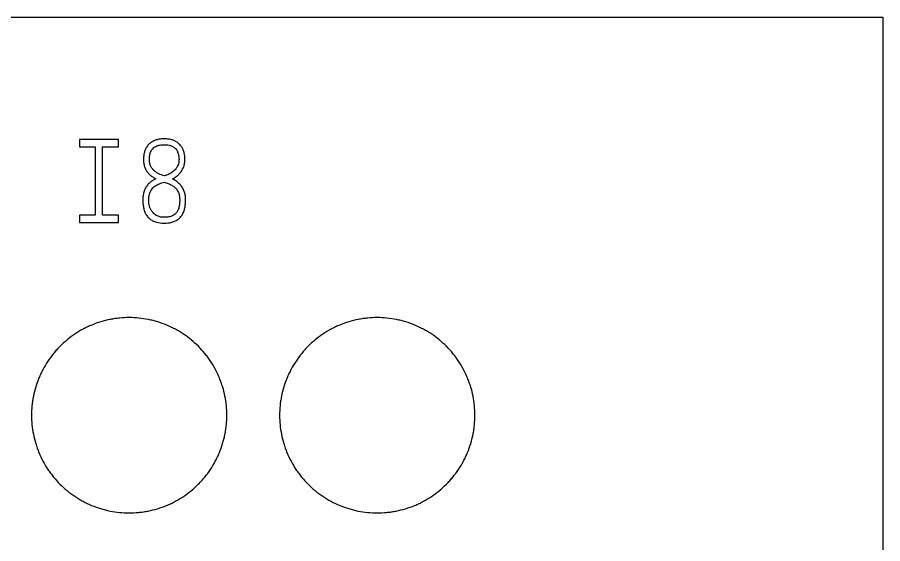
# Model space of a CAD drawing. Extents: x 0 to 420, y 0 to 297.
# Drawn here: x 141.85 to 159.57, y 221.68 to 232.46 of the extents above; entities that cross this region are included whole.
import ezdxf

# ---------------------------------------------------------------- set-up
doc = ezdxf.new("R2010")
doc.units = 0
doc.header["$LTSCALE"] = 23.1
doc.layers.add('10000_FRONT', color=7, linetype='CONTINUOUS')
doc.layers.add('10500_FRONT_LABELING', color=7, linetype='CONTINUOUS')

msp = doc.modelspace()

# ---------------------------------------------------------------- linework, layer by layer
at = {"layer": '10000_FRONT', "color": 7, "linetype": 'CONTINUOUS'}
for p, q in [((88.074, 232.463), (159.574, 232.463)), ((159.574, 232.463), (159.574, 142.463))]:
    msp.add_line(p, q, dxfattribs=at)
for points, knots in [([(146.144, 224.313), (146.144, 224.379), (146.141, 224.444), (146.128, 224.574), (146.119, 224.638), (146.093, 224.765), (146.078, 224.829), (146.049, 224.922), (146.039, 224.954), (146.017, 225.016), (146.005, 225.046), (145.968, 225.137), (145.912, 225.255), (145.846, 225.366), (145.791, 225.448), (145.773, 225.475), (145.734, 225.527), (145.714, 225.553), (145.651, 225.63), (145.607, 225.679), (145.469, 225.817), (145.368, 225.9), (145.246, 225.983), (145.232, 225.992), (145.204, 226.009), (145.19, 226.018), (145.147, 226.044), (145.119, 226.06), (145.032, 226.106), (144.973, 226.134), (144.853, 226.185), (144.791, 226.207), (144.697, 226.235), (144.665, 226.244), (144.602, 226.26), (144.569, 226.268), (144.472, 226.287), (144.342, 226.306), (144.212, 226.313), (144.081, 226.313), (144.015, 226.31), (143.917, 226.3), (143.884, 226.296), (143.818, 226.287), (143.656, 226.258), (143.5, 226.211), (143.348, 226.148), (143.318, 226.135), (143.274, 226.114), (143.259, 226.106), (143.229, 226.092), (143.156, 226.054), (143.086, 226.011), (142.923, 225.902), (142.822, 225.82), (142.706, 225.703), (142.683, 225.679), (142.639, 225.63), (142.618, 225.606), (142.556, 225.53), (142.517, 225.477), (142.445, 225.369), (142.411, 225.313), (142.365, 225.227), (142.35, 225.197), (142.322, 225.138), (142.309, 225.108), (142.271, 225.017), (142.227, 224.894), (142.196, 224.768), (142.176, 224.672), (142.171, 224.64), (142.161, 224.576), (142.157, 224.543), (142.147, 224.445), (142.144, 224.379), (142.144, 224.313)], [0, 0, 0, 0, 0.03125, 0.03125, 0.0625, 0.0625, 0.09375, 0.09375, 0.109375, 0.109375, 0.125, 0.125, 0.15625, 0.1875, 0.1875, 0.203125, 0.203125, 0.21875, 0.21875, 0.25, 0.25, 0.3125, 0.3125, 0.320312, 0.320312, 0.328125, 0.328125, 0.34375, 0.34375, 0.375, 0.375, 0.40625, 0.40625, 0.421875, 0.421875, 0.4375, 0.4375, 0.46875, 0.5, 0.5, 0.53125, 0.53125, 0.546875, 0.546875, 0.5625, 0.625, 0.625, 0.640625, 0.640625, 0.648438, 0.648438, 0.65625, 0.6875, 0.6875, 0.75, 0.75, 0.765625, 0.765625, 0.78125, 0.78125, 0.8125, 0.8125, 0.84375, 0.84375, 0.859375, 0.859375, 0.875, 0.875, 0.90625, 0.9375, 0.9375, 0.953125, 0.953125, 0.96875, 0.96875, 1, 1, 1, 1]), ([(151.224, 224.313), (151.224, 224.379), (151.221, 224.444), (151.208, 224.574), (151.199, 224.638), (151.173, 224.765), (151.158, 224.829), (151.129, 224.922), (151.119, 224.954), (151.097, 225.016), (151.085, 225.046), (151.048, 225.137), (150.992, 225.255), (150.926, 225.366), (150.871, 225.448), (150.853, 225.475), (150.814, 225.527), (150.794, 225.553), (150.731, 225.63), (150.687, 225.679), (150.549, 225.817), (150.448, 225.9), (150.326, 225.983), (150.312, 225.992), (150.284, 226.009), (150.27, 226.018), (150.227, 226.044), (150.199, 226.06), (150.112, 226.106), (150.053, 226.134), (149.933, 226.185), (149.871, 226.207), (149.777, 226.235), (149.745, 226.244), (149.682, 226.26), (149.649, 226.268), (149.552, 226.287), (149.422, 226.306), (149.292, 226.313), (149.161, 226.313), (149.095, 226.31), (148.997, 226.3), (148.964, 226.296), (148.898, 226.287), (148.736, 226.258), (148.58, 226.211), (148.428, 226.148), (148.398, 226.135), (148.354, 226.114), (148.339, 226.106), (148.309, 226.092), (148.236, 226.054), (148.166, 226.011), (148.003, 225.902), (147.902, 225.82), (147.786, 225.703), (147.763, 225.679), (147.719, 225.63), (147.698, 225.606), (147.636, 225.53), (147.597, 225.477), (147.525, 225.369), (147.491, 225.313), (147.445, 225.227), (147.43, 225.197), (147.402, 225.138), (147.389, 225.108), (147.351, 225.017), (147.307, 224.894), (147.276, 224.768), (147.256, 224.672), (147.251, 224.64), (147.241, 224.576), (147.237, 224.543), (147.227, 224.445), (147.224, 224.379), (147.224, 224.313)], [0, 0, 0, 0, 0.03125, 0.03125, 0.0625, 0.0625, 0.09375, 0.09375, 0.109375, 0.109375, 0.125, 0.125, 0.15625, 0.1875, 0.1875, 0.203125, 0.203125, 0.21875, 0.21875, 0.25, 0.25, 0.3125, 0.3125, 0.320312, 0.320312, 0.328125, 0.328125, 0.34375, 0.34375, 0.375, 0.375, 0.40625, 0.40625, 0.421875, 0.421875, 0.4375, 0.4375, 0.46875, 0.5, 0.5, 0.53125, 0.53125, 0.546875, 0.546875, 0.5625, 0.625, 0.625, 0.640625, 0.640625, 0.648438, 0.648438, 0.65625, 0.6875, 0.6875, 0.75, 0.75, 0.765625, 0.765625, 0.78125, 0.78125, 0.8125, 0.8125, 0.84375, 0.84375, 0.859375, 0.859375, 0.875, 0.875, 0.90625, 0.9375, 0.9375, 0.953125, 0.953125, 0.96875, 0.96875, 1, 1, 1, 1]), ([(142.144, 224.313), (142.144, 224.247), (142.147, 224.182), (142.16, 224.053), (142.17, 223.988), (142.195, 223.861), (142.211, 223.798), (142.239, 223.704), (142.249, 223.673), (142.271, 223.611), (142.283, 223.58), (142.321, 223.489), (142.376, 223.371), (142.443, 223.26), (142.497, 223.178), (142.516, 223.152), (142.555, 223.099), (142.575, 223.073), (142.637, 222.996), (142.681, 222.948), (142.82, 222.809), (142.92, 222.726), (143.043, 222.644), (143.057, 222.634), (143.085, 222.617), (143.099, 222.608), (143.141, 222.583), (143.17, 222.566), (143.256, 222.52), (143.315, 222.492), (143.436, 222.442), (143.497, 222.419), (143.591, 222.391), (143.623, 222.382), (143.687, 222.366), (143.719, 222.358), (143.817, 222.339), (143.946, 222.32), (144.077, 222.313), (144.208, 222.313), (144.273, 222.316), (144.372, 222.326), (144.405, 222.33), (144.47, 222.34), (144.502, 222.345), (144.599, 222.364), (144.662, 222.38), (144.787, 222.418), (144.849, 222.44), (144.94, 222.478), (144.97, 222.491), (145.015, 222.512), (145.03, 222.52), (145.059, 222.535), (145.132, 222.573), (145.202, 222.615), (145.365, 222.724), (145.466, 222.806), (145.583, 222.923), (145.605, 222.947), (145.649, 222.996), (145.671, 223.021), (145.733, 223.096), (145.772, 223.149), (145.844, 223.257), (145.877, 223.313), (145.924, 223.4), (145.938, 223.429), (145.967, 223.488), (145.98, 223.519), (146.017, 223.609), (146.061, 223.732), (146.093, 223.858), (146.112, 223.954), (146.118, 223.986), (146.127, 224.051), (146.131, 224.083), (146.141, 224.182), (146.144, 224.247), (146.144, 224.313)], [0, 0, 0, 0, 0.03125, 0.03125, 0.0625, 0.0625, 0.09375, 0.09375, 0.109375, 0.109375, 0.125, 0.125, 0.15625, 0.1875, 0.1875, 0.203125, 0.203125, 0.21875, 0.21875, 0.25, 0.25, 0.3125, 0.3125, 0.320312, 0.320312, 0.328125, 0.328125, 0.34375, 0.34375, 0.375, 0.375, 0.40625, 0.40625, 0.421875, 0.421875, 0.4375, 0.4375, 0.46875, 0.5, 0.5, 0.53125, 0.53125, 0.546875, 0.546875, 0.5625, 0.5625, 0.59375, 0.59375, 0.625, 0.625, 0.640625, 0.640625, 0.648438, 0.648438, 0.65625, 0.6875, 0.6875, 0.75, 0.75, 0.765625, 0.765625, 0.78125, 0.78125, 0.8125, 0.8125, 0.84375, 0.84375, 0.859375, 0.859375, 0.875, 0.875, 0.90625, 0.9375, 0.9375, 0.953125, 0.953125, 0.96875, 0.96875, 1, 1, 1, 1]), ([(147.224, 224.313), (147.224, 224.247), (147.227, 224.182), (147.24, 224.053), (147.25, 223.988), (147.275, 223.861), (147.291, 223.798), (147.319, 223.704), (147.329, 223.673), (147.351, 223.611), (147.363, 223.58), (147.401, 223.489), (147.456, 223.371), (147.523, 223.26), (147.577, 223.178), (147.596, 223.152), (147.635, 223.099), (147.655, 223.073), (147.717, 222.996), (147.761, 222.948), (147.9, 222.809), (148, 222.726), (148.123, 222.644), (148.137, 222.634), (148.165, 222.617), (148.179, 222.608), (148.221, 222.583), (148.25, 222.566), (148.336, 222.52), (148.395, 222.492), (148.516, 222.442), (148.577, 222.419), (148.671, 222.391), (148.703, 222.382), (148.767, 222.366), (148.799, 222.358), (148.897, 222.339), (149.026, 222.32), (149.157, 222.313), (149.288, 222.313), (149.353, 222.316), (149.452, 222.326), (149.485, 222.33), (149.55, 222.34), (149.582, 222.345), (149.679, 222.364), (149.742, 222.38), (149.867, 222.418), (149.929, 222.44), (150.02, 222.478), (150.05, 222.491), (150.095, 222.512), (150.11, 222.52), (150.139, 222.535), (150.212, 222.573), (150.282, 222.615), (150.445, 222.724), (150.546, 222.806), (150.663, 222.923), (150.685, 222.947), (150.729, 222.996), (150.751, 223.021), (150.813, 223.096), (150.852, 223.149), (150.924, 223.257), (150.957, 223.313), (151.004, 223.4), (151.018, 223.429), (151.047, 223.488), (151.06, 223.519), (151.097, 223.609), (151.141, 223.732), (151.173, 223.858), (151.192, 223.954), (151.198, 223.986), (151.207, 224.051), (151.211, 224.083), (151.221, 224.182), (151.224, 224.247), (151.224, 224.313)], [0, 0, 0, 0, 0.03125, 0.03125, 0.0625, 0.0625, 0.09375, 0.09375, 0.109375, 0.109375, 0.125, 0.125, 0.15625, 0.1875, 0.1875, 0.203125, 0.203125, 0.21875, 0.21875, 0.25, 0.25, 0.3125, 0.3125, 0.320312, 0.320312, 0.328125, 0.328125, 0.34375, 0.34375, 0.375, 0.375, 0.40625, 0.40625, 0.421875, 0.421875, 0.4375, 0.4375, 0.46875, 0.5, 0.5, 0.53125, 0.53125, 0.546875, 0.546875, 0.5625, 0.5625, 0.59375, 0.59375, 0.625, 0.625, 0.640625, 0.640625, 0.648438, 0.648438, 0.65625, 0.6875, 0.6875, 0.75, 0.75, 0.765625, 0.765625, 0.78125, 0.78125, 0.8125, 0.8125, 0.84375, 0.84375, 0.859375, 0.859375, 0.875, 0.875, 0.90625, 0.9375, 0.9375, 0.953125, 0.953125, 0.96875, 0.96875, 1, 1, 1, 1])]:
    msp.add_open_spline(points, degree=3, knots=knots, dxfattribs=at)
at = {"layer": '10500_FRONT_LABELING', "color": 7, "linetype": 'CONTINUOUS'}
for p, q in [((143.124, 229.963), (143.124, 229.813)), ((143.924, 229.963), (143.124, 229.963)), ((143.924, 229.813), (143.924, 229.963)), ((143.124, 229.813), (143.449, 229.813)), ((143.449, 229.813), (143.449, 228.413)), ((143.599, 228.413), (143.599, 229.813)), ((143.599, 229.813), (143.924, 229.813)), ((143.124, 228.413), (143.124, 228.263)), ((143.449, 228.413), (143.124, 228.413)), ((143.124, 228.263), (143.924, 228.263)), ((143.924, 228.413), (143.599, 228.413)), ((143.924, 228.263), (143.924, 228.413))]:
    msp.add_line(p, q, dxfattribs=at)
for points, knots in [([(145.032, 229.152), (145.054, 229.164), (145.075, 229.177), (145.115, 229.205), (145.134, 229.221), (145.16, 229.247), (145.169, 229.256), (145.185, 229.274), (145.193, 229.284), (145.215, 229.313), (145.228, 229.333), (145.245, 229.366), (145.25, 229.377), (145.26, 229.4), (145.264, 229.411), (145.271, 229.435), (145.274, 229.447), (145.279, 229.47), (145.281, 229.482), (145.283, 229.507), (145.284, 229.519), (145.285, 229.543), (145.285, 229.556), (145.284, 229.592), (145.282, 229.617), (145.274, 229.665), (145.269, 229.689), (145.259, 229.724), (145.255, 229.735), (145.246, 229.758), (145.241, 229.77), (145.224, 229.802), (145.21, 229.822), (145.178, 229.86), (145.16, 229.877), (145.131, 229.9), (145.12, 229.907), (145.099, 229.919), (145.088, 229.925), (145.055, 229.941), (145.032, 229.95), (144.996, 229.96), (144.984, 229.963), (144.959, 229.967), (144.947, 229.969), (144.911, 229.974), (144.886, 229.975), (144.849, 229.975), (144.837, 229.975), (144.812, 229.973), (144.8, 229.972), (144.763, 229.968), (144.739, 229.963), (144.704, 229.953), (144.692, 229.95), (144.669, 229.941), (144.657, 229.936), (144.624, 229.92), (144.603, 229.908), (144.573, 229.886), (144.564, 229.878), (144.545, 229.861), (144.537, 229.852), (144.513, 229.824), (144.499, 229.804), (144.476, 229.76), (144.467, 229.738), (144.457, 229.703), (144.454, 229.691), (144.448, 229.667), (144.446, 229.655), (144.441, 229.618), (144.439, 229.594), (144.438, 229.545), (144.438, 229.521), (144.442, 229.485), (144.443, 229.473), (144.448, 229.449), (144.45, 229.436), (144.46, 229.401), (144.469, 229.378), (144.485, 229.345), (144.491, 229.334), (144.504, 229.313), (144.511, 229.303), (144.526, 229.283), (144.534, 229.274), (144.55, 229.255), (144.559, 229.247), (144.577, 229.23), (144.587, 229.222), (144.606, 229.207), (144.616, 229.2), (144.647, 229.179), (144.669, 229.166), (144.691, 229.154)], [0, 0, 0, 0, 0.03125, 0.03125, 0.0625, 0.0625, 0.078125, 0.078125, 0.09375, 0.09375, 0.125, 0.125, 0.140625, 0.140625, 0.15625, 0.15625, 0.171875, 0.171875, 0.1875, 0.1875, 0.203125, 0.203125, 0.21875, 0.21875, 0.25, 0.25, 0.28125, 0.28125, 0.296875, 0.296875, 0.3125, 0.3125, 0.34375, 0.34375, 0.375, 0.375, 0.390625, 0.390625, 0.40625, 0.40625, 0.4375, 0.4375, 0.453125, 0.453125, 0.46875, 0.46875, 0.5, 0.5, 0.515625, 0.515625, 0.53125, 0.53125, 0.5625, 0.5625, 0.578125, 0.578125, 0.59375, 0.59375, 0.625, 0.625, 0.640625, 0.640625, 0.65625, 0.65625, 0.6875, 0.6875, 0.71875, 0.71875, 0.734375, 0.734375, 0.75, 0.75, 0.78125, 0.78125, 0.8125, 0.8125, 0.828125, 0.828125, 0.84375, 0.84375, 0.875, 0.875, 0.890625, 0.890625, 0.90625, 0.90625, 0.921875, 0.921875, 0.9375, 0.9375, 0.953125, 0.953125, 0.96875, 0.96875, 1, 1, 1, 1]), ([(144.559, 229.543), (144.559, 229.574), (144.561, 229.605), (144.568, 229.65), (144.571, 229.665), (144.58, 229.694), (144.586, 229.709), (144.596, 229.729), (144.6, 229.736), (144.608, 229.749), (144.613, 229.755), (144.627, 229.773), (144.638, 229.784), (144.656, 229.798), (144.662, 229.803), (144.676, 229.811), (144.682, 229.815), (144.703, 229.825), (144.717, 229.831), (144.739, 229.838), (144.747, 229.841), (144.761, 229.844), (144.784, 229.849), (144.807, 229.852), (144.837, 229.854), (144.853, 229.855), (144.884, 229.854), (144.899, 229.854), (144.945, 229.849), (144.975, 229.842), (145.011, 229.828), (145.018, 229.825), (145.032, 229.818), (145.046, 229.811), (145.058, 229.802), (145.071, 229.793), (145.077, 229.788), (145.094, 229.773), (145.104, 229.761), (145.117, 229.742), (145.121, 229.736), (145.129, 229.722), (145.132, 229.715), (145.142, 229.694), (145.146, 229.68), (145.154, 229.65), (145.157, 229.635), (145.164, 229.59), (145.166, 229.559), (145.163, 229.514), (145.162, 229.499), (145.156, 229.468), (145.151, 229.453), (145.14, 229.425), (145.133, 229.411), (145.121, 229.391), (145.117, 229.385), (145.108, 229.372), (145.104, 229.366), (145.089, 229.348), (145.079, 229.337), (145.057, 229.316), (145.045, 229.305), (145.009, 229.277), (144.982, 229.261), (144.94, 229.241), (144.926, 229.235), (144.897, 229.225), (144.882, 229.22), (144.867, 229.216)], [0, 0, 0, 0, 0.0625, 0.0625, 0.09375, 0.09375, 0.125, 0.125, 0.140625, 0.140625, 0.15625, 0.15625, 0.1875, 0.1875, 0.203125, 0.203125, 0.21875, 0.21875, 0.25, 0.25, 0.265625, 0.265625, 0.28125, 0.3125, 0.3125, 0.34375, 0.34375, 0.375, 0.375, 0.4375, 0.4375, 0.453125, 0.453125, 0.46875, 0.484375, 0.484375, 0.5, 0.5, 0.53125, 0.53125, 0.546875, 0.546875, 0.5625, 0.5625, 0.59375, 0.59375, 0.625, 0.625, 0.6875, 0.6875, 0.71875, 0.71875, 0.75, 0.75, 0.78125, 0.78125, 0.796875, 0.796875, 0.8125, 0.8125, 0.84375, 0.84375, 0.875, 0.875, 0.9375, 0.9375, 0.96875, 0.96875, 1, 1, 1, 1]), ([(144.867, 229.216), (144.828, 229.228), (144.79, 229.241), (144.735, 229.268), (144.717, 229.278), (144.683, 229.3), (144.667, 229.312), (144.644, 229.333), (144.637, 229.34), (144.623, 229.355), (144.611, 229.371), (144.6, 229.388), (144.59, 229.406), (144.586, 229.415), (144.574, 229.443), (144.568, 229.463), (144.563, 229.493), (144.561, 229.503), (144.559, 229.523), (144.559, 229.533), (144.559, 229.543)], [0, 0, 0, 0, 0.25, 0.25, 0.375, 0.375, 0.5, 0.5, 0.5625, 0.5625, 0.625, 0.6875, 0.6875, 0.75, 0.75, 0.875, 0.875, 0.9375, 0.9375, 1, 1, 1, 1]), ([(144.691, 229.154), (144.666, 229.143), (144.643, 229.13), (144.598, 229.102), (144.577, 229.086), (144.548, 229.059), (144.538, 229.049), (144.521, 229.029), (144.513, 229.018), (144.49, 228.986), (144.477, 228.963), (144.461, 228.927), (144.456, 228.914), (144.447, 228.889), (144.443, 228.876), (144.433, 228.838), (144.429, 228.812), (144.425, 228.772), (144.425, 228.758), (144.424, 228.732), (144.424, 228.719), (144.425, 228.679), (144.426, 228.653), (144.432, 228.6), (144.436, 228.574), (144.445, 228.535), (144.449, 228.523), (144.457, 228.497), (144.461, 228.484), (144.471, 228.46), (144.477, 228.448), (144.49, 228.424), (144.497, 228.413), (144.52, 228.38), (144.538, 228.36), (144.568, 228.334), (144.579, 228.326), (144.601, 228.311), (144.613, 228.304), (144.637, 228.291), (144.649, 228.286), (144.674, 228.276), (144.687, 228.271), (144.751, 228.252), (144.804, 228.247), (144.912, 228.246), (144.965, 228.252), (145.03, 228.27), (145.043, 228.274), (145.068, 228.283), (145.081, 228.289), (145.104, 228.301), (145.116, 228.307), (145.139, 228.322), (145.15, 228.33), (145.181, 228.356), (145.199, 228.375), (145.223, 228.407), (145.23, 228.419), (145.243, 228.442), (145.249, 228.454), (145.265, 228.491), (145.273, 228.516), (145.286, 228.568), (145.29, 228.594), (145.296, 228.647), (145.298, 228.673), (145.299, 228.713), (145.299, 228.726), (145.298, 228.753), (145.298, 228.766), (145.294, 228.806), (145.29, 228.833), (145.28, 228.871), (145.277, 228.884), (145.268, 228.909), (145.263, 228.921), (145.251, 228.945), (145.245, 228.957), (145.232, 228.98), (145.225, 228.991), (145.21, 229.013), (145.201, 229.023), (145.184, 229.044), (145.174, 229.053), (145.145, 229.081), (145.124, 229.097), (145.08, 229.126), (145.057, 229.14), (145.032, 229.152)], [0, 0, 0, 0, 0.03125, 0.03125, 0.0625, 0.0625, 0.078125, 0.078125, 0.09375, 0.09375, 0.125, 0.125, 0.140625, 0.140625, 0.15625, 0.15625, 0.1875, 0.1875, 0.203125, 0.203125, 0.21875, 0.21875, 0.25, 0.25, 0.28125, 0.28125, 0.296875, 0.296875, 0.3125, 0.3125, 0.328125, 0.328125, 0.34375, 0.34375, 0.375, 0.375, 0.390625, 0.390625, 0.40625, 0.40625, 0.421875, 0.421875, 0.4375, 0.4375, 0.5, 0.5, 0.5625, 0.5625, 0.578125, 0.578125, 0.59375, 0.59375, 0.609375, 0.609375, 0.625, 0.625, 0.65625, 0.65625, 0.671875, 0.671875, 0.6875, 0.6875, 0.71875, 0.71875, 0.75, 0.75, 0.78125, 0.78125, 0.796875, 0.796875, 0.8125, 0.8125, 0.84375, 0.84375, 0.859375, 0.859375, 0.875, 0.875, 0.890625, 0.890625, 0.90625, 0.90625, 0.921875, 0.921875, 0.9375, 0.9375, 0.96875, 0.96875, 1, 1, 1, 1]), ([(144.651, 228.445), (144.638, 228.457), (144.626, 228.47), (144.61, 228.49), (144.604, 228.497), (144.594, 228.511), (144.589, 228.518), (144.581, 228.534), (144.577, 228.542), (144.57, 228.558), (144.567, 228.566), (144.559, 228.591), (144.555, 228.608), (144.549, 228.642), (144.547, 228.66), (144.545, 228.695), (144.544, 228.712), (144.545, 228.747), (144.546, 228.764), (144.549, 228.79), (144.55, 228.799), (144.553, 228.816), (144.555, 228.825), (144.561, 228.851), (144.566, 228.867), (144.576, 228.892), (144.58, 228.9), (144.589, 228.915), (144.593, 228.923), (144.608, 228.945), (144.619, 228.958), (144.644, 228.983), (144.657, 228.994), (144.7, 229.025), (144.732, 229.041), (144.781, 229.062), (144.797, 229.068), (144.831, 229.079), (144.848, 229.084), (144.865, 229.088)], [0, 0, 0, 0, 0.0625, 0.0625, 0.09375, 0.09375, 0.125, 0.125, 0.15625, 0.15625, 0.1875, 0.1875, 0.25, 0.25, 0.3125, 0.3125, 0.375, 0.375, 0.4375, 0.4375, 0.46875, 0.46875, 0.5, 0.5, 0.5625, 0.5625, 0.59375, 0.59375, 0.625, 0.625, 0.6875, 0.6875, 0.75, 0.75, 0.875, 0.875, 0.9375, 0.9375, 1, 1, 1, 1]), ([(144.865, 229.088), (144.891, 229.08), (144.917, 229.071), (144.967, 229.051), (144.992, 229.039), (145.027, 229.018), (145.039, 229.011), (145.061, 228.995), (145.072, 228.986), (145.092, 228.968), (145.101, 228.958), (145.119, 228.937), (145.126, 228.926), (145.14, 228.902), (145.146, 228.89), (145.157, 228.865), (145.161, 228.852), (145.172, 228.813), (145.176, 228.786), (145.178, 228.745), (145.179, 228.731), (145.179, 228.704), (145.178, 228.691), (145.176, 228.65), (145.173, 228.623), (145.166, 228.583), (145.163, 228.57), (145.155, 228.543), (145.149, 228.524), (145.14, 228.505), (145.134, 228.493), (145.131, 228.487), (145.12, 228.47), (145.112, 228.459), (145.098, 228.444), (145.093, 228.439), (145.083, 228.43), (145.077, 228.426), (145.061, 228.414), (145.049, 228.407), (145.03, 228.398), (145.024, 228.395), (145.011, 228.39), (144.992, 228.383), (144.972, 228.378), (144.945, 228.373), (144.932, 228.371), (144.904, 228.368), (144.891, 228.367), (144.863, 228.367), (144.85, 228.367), (144.822, 228.368), (144.809, 228.37), (144.782, 228.374), (144.768, 228.378), (144.742, 228.386), (144.729, 228.391), (144.711, 228.4), (144.705, 228.403), (144.693, 228.41), (144.687, 228.414), (144.671, 228.426), (144.66, 228.435), (144.651, 228.445)], [0, 0, 0, 0, 0.0625, 0.0625, 0.125, 0.125, 0.15625, 0.15625, 0.1875, 0.1875, 0.21875, 0.21875, 0.25, 0.25, 0.28125, 0.28125, 0.3125, 0.3125, 0.375, 0.375, 0.40625, 0.40625, 0.4375, 0.4375, 0.5, 0.5, 0.53125, 0.53125, 0.5625, 0.578125, 0.578125, 0.59375, 0.59375, 0.625, 0.625, 0.640625, 0.640625, 0.65625, 0.65625, 0.6875, 0.6875, 0.703125, 0.703125, 0.71875, 0.75, 0.75, 0.78125, 0.78125, 0.8125, 0.8125, 0.84375, 0.84375, 0.875, 0.875, 0.90625, 0.90625, 0.9375, 0.9375, 0.953125, 0.953125, 0.96875, 0.96875, 1, 1, 1, 1])]:
    msp.add_open_spline(points, degree=3, knots=knots, dxfattribs=at)

doc.saveas('drawing.dxf')
